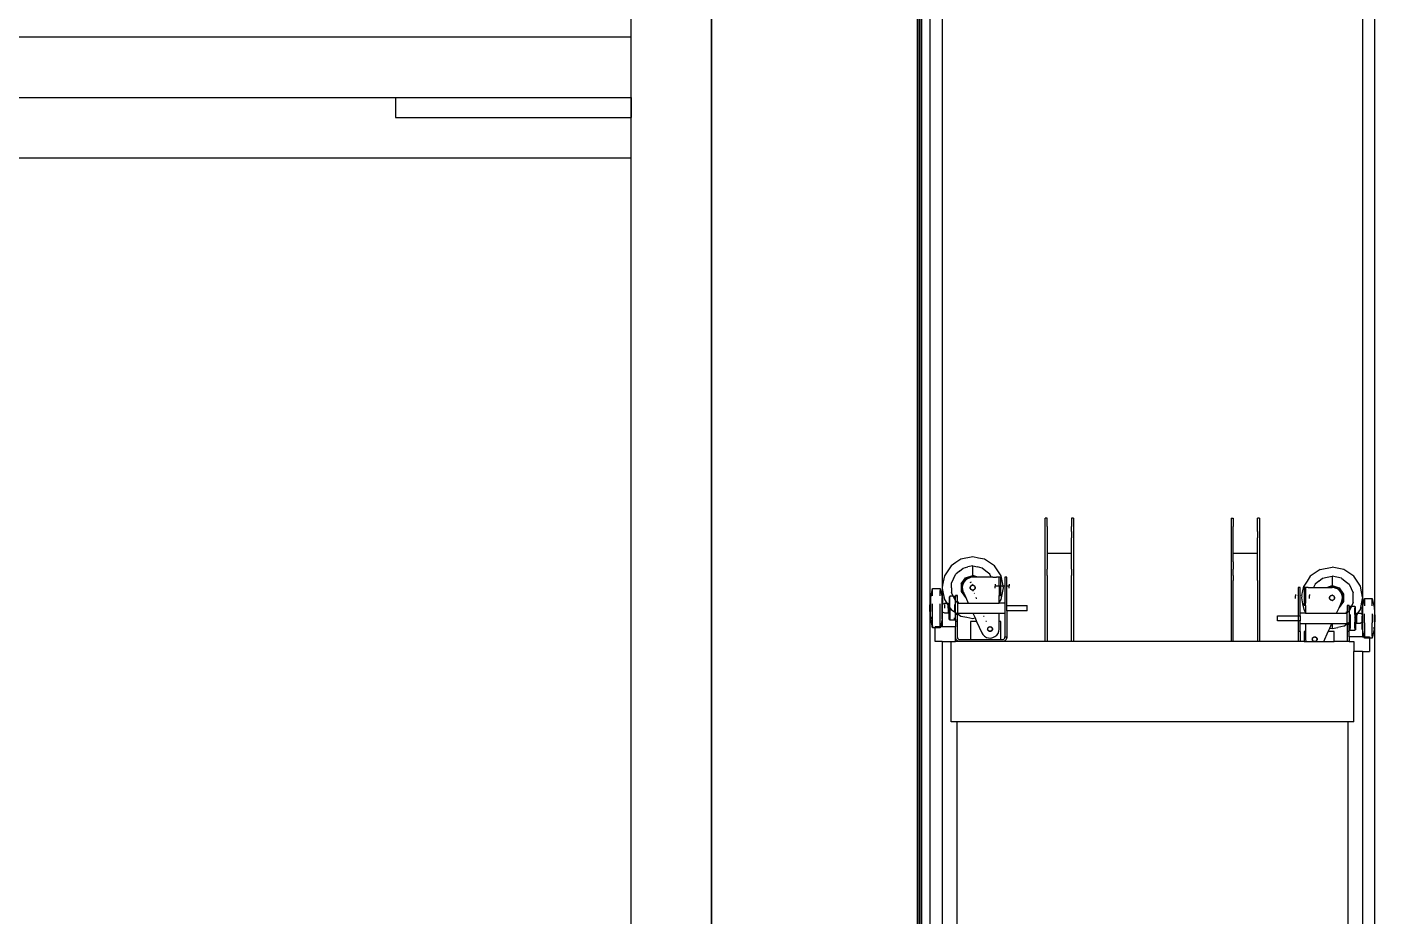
# Model space of a CAD drawing. Header units: millimetres. Extents: x 90964 to 877642, y 656808 to 1438307.
# Drawn here: x 830127 to 833475, y 1181845 to 1184052 of the extents above; entities that cross this region are included whole.
import ezdxf

# ---------------------------------------------------------------- set-up
doc = ezdxf.new("R2010")
doc.units = ezdxf.units.MM
doc.header["$LTSCALE"] = 300
doc.layers.add('ProfileEdges', color=7, linetype='Continuous')
doc.layers.add('SectionCutEdges', color=7, linetype='Continuous')

msp = doc.modelspace()

# ---------------------------------------------------------------- linework, layer by layer
at = {"color": 251}
for p, q in [((831827.1, 1179938.3), (831827.1, 1259469)), ((832399.6, 1258453.2), (832399.6, 1182661.5)), ((833443.6, 1258453.2), (833443.6, 1182636.3)), ((832369.6, 1182617.6), (832369.6, 1258374.2)), ((833473.6, 1182592.4), (833473.6, 1258374.2)), ((832338, 1181026.5), (832338, 1258215.2)), ((832342.3, 1181026.5), (832342.3, 1258215.2)), ((832345, 1181026.5), (832345, 1258215.2)), ((832349.3, 1181026.5), (832349.3, 1258215.2)), ((831042.2, 1183876.5), (831042.2, 1183826.5)), ((831042.2, 1183826.5), (831627.1, 1183826.5)), ((832655.6, 1182526.5), (832655.6, 1182832.1)), ((832660.6, 1182832.1), (832655.6, 1182832.1)), ((832660.6, 1182811.7), (832660.6, 1182832.1)), ((832725.6, 1182832.1), (832720.6, 1182832.1)), ((832720.6, 1182832.1), (832720.6, 1182811.7)), ((832725.6, 1182832.1), (832725.6, 1182526.5)), ((833117.6, 1182832.1), (833117.6, 1182526.5)), ((833117.6, 1182832.1), (833122.6, 1182832.1)), ((833122.6, 1182832.1), (833122.6, 1182811.7)), ((833187.6, 1182832.1), (833182.6, 1182832.1)), ((833182.6, 1182811.7), (833182.6, 1182832.1)), ((833187.6, 1182832.1), (833187.6, 1182526.5)), ((832660.6, 1182811.7), (832660.6, 1182799.4)), ((832660.6, 1182799.4), (832660.6, 1182783.3)), ((832720.6, 1182799.4), (832720.6, 1182811.7)), ((832720.6, 1182799.4), (832720.6, 1182783.3)), ((833122.6, 1182799.4), (833122.6, 1182811.7)), ((833122.6, 1182783.3), (833122.6, 1182799.4)), ((833182.6, 1182799.4), (833182.6, 1182811.7)), ((833182.6, 1182799.4), (833182.6, 1182783.3)), ((832660.6, 1182783.3), (832660.6, 1182764.6)), ((832660.6, 1182764.6), (832660.6, 1182744.5)), ((832720.6, 1182764.6), (832720.6, 1182783.3)), ((832720.6, 1182744.5), (832720.6, 1182764.6)), ((833122.6, 1182764.6), (833122.6, 1182783.3)), ((833122.6, 1182744.5), (833122.6, 1182764.6)), ((833182.6, 1182764.6), (833182.6, 1182783.3)), ((833182.6, 1182744.5), (833182.6, 1182764.6)), ((832446.3, 1182730.3), (832434, 1182722)), ((832475.5, 1182736.1), (832446.3, 1182730.3)), ((832490.1, 1182733.2), (832475.5, 1182736.1)), ((832504.7, 1182730.3), (832490.1, 1182733.2)), ((832517, 1182722), (832504.7, 1182730.3)), ((832720.6, 1182744.5), (832660.6, 1182744.5)), ((832660.6, 1182744.5), (832660.6, 1182724.4)), ((832720.6, 1182724.4), (832720.6, 1182744.5)), ((833122.6, 1182724.4), (833122.6, 1182744.5)), ((833182.6, 1182744.5), (833122.6, 1182744.5)), ((833182.6, 1182724.4), (833182.6, 1182744.5)), ((832413.4, 1182701.4), (832405.1, 1182689)), ((832421.6, 1182713.7), (832413.4, 1182701.4)), ((832434, 1182722), (832421.6, 1182713.7)), ((832442.7, 1182701), (832433.3, 1182693.5)), ((832442.7, 1182701), (832452.1, 1182708.5)), ((832452.1, 1182708.5), (832463.8, 1182711.2)), ((832475.5, 1182713.8), (832463.8, 1182711.2)), ((832475.5, 1182713.8), (832487.2, 1182711.2)), ((832475.5, 1182690), (832475.5, 1182713.8)), ((832498.9, 1182708.5), (832487.2, 1182711.2)), ((832508.3, 1182701), (832498.9, 1182708.5)), ((832517.7, 1182693.5), (832508.3, 1182701)), ((832529.4, 1182713.7), (832517, 1182722)), ((832537.7, 1182701.4), (832529.4, 1182713.7)), ((832545.9, 1182689), (832537.7, 1182701.4)), ((832660.6, 1182724.4), (832660.6, 1182705.7)), ((832660.6, 1182689.7), (832660.6, 1182705.7)), ((832720.6, 1182705.7), (832720.6, 1182724.4)), ((832720.6, 1182705.7), (832720.6, 1182689.7)), ((833122.6, 1182724.4), (833122.6, 1182705.7)), ((833122.6, 1182689.7), (833122.6, 1182705.7)), ((833182.6, 1182705.7), (833182.6, 1182724.4)), ((833182.6, 1182689.7), (833182.6, 1182705.7)), ((833326.2, 1182696.8), (833313.8, 1182688.6)), ((833338.6, 1182705.1), (833326.2, 1182696.8)), ((833338.6, 1182705.1), (833367.7, 1182710.9)), ((833396.9, 1182705.1), (833367.7, 1182710.9)), ((833409.3, 1182696.8), (833396.9, 1182705.1)), ((833421.6, 1182688.6), (833409.3, 1182696.8)), ((832399.6, 1182661.5), (832399.3, 1182659.9)), ((832402.2, 1182674.4), (832399.6, 1182661.5)), ((832405.1, 1182689), (832402.2, 1182674.4)), ((832428.1, 1182682.7), (832422.9, 1182671.9)), ((832422.9, 1182659.9), (832422.9, 1182671.9)), ((832428.1, 1182682.7), (832433.3, 1182693.5)), ((832446.8, 1182669.2), (832457.8, 1182684.2)), ((832446.8, 1182669.2), (832446.8, 1182650.5)), ((832458.7, 1182683), (832448.3, 1182668.7)), ((832448.3, 1182651), (832448.3, 1182668.7)), ((832449.3, 1182668.4), (832459.3, 1182682.1)), ((832449.3, 1182668.4), (832449.3, 1182651.4)), ((832450.8, 1182668.1), (832449.6, 1182661.7)), ((832449.6, 1182661.7), (832449.9, 1182655.2)), ((832453.6, 1182673.9), (832450.8, 1182668.1)), ((832457.8, 1182678.9), (832453.6, 1182673.9)), ((832457.8, 1182684.2), (832475.5, 1182690)), ((832463.1, 1182682.7), (832457.8, 1182678.9)), ((832458.7, 1182683), (832475.5, 1182688.5)), ((832459.3, 1182682.1), (832475.5, 1182687.4)), ((832463.1, 1182682.7), (832469.1, 1182685)), ((832475.5, 1182685.9), (832469.1, 1182685)), ((832469.2, 1182659.9), (832469.4, 1182661.5)), ((832469.3, 1182673), (832472.7, 1182674.4)), ((832469.4, 1182661.5), (832470, 1182663)), ((832475.5, 1182666.2), (832470, 1182663)), ((832470, 1182663), (832471, 1182664.3)), ((832470, 1182656.7), (832470, 1182663)), ((832471, 1182664.3), (832472.3, 1182665.4)), ((832472.3, 1182665.4), (832473.9, 1182666)), ((832474.9, 1182668), (832473.2, 1182667)), ((832475.5, 1182666.2), (832473.9, 1182666)), ((832475.5, 1182688.5), (832475.5, 1182690)), ((832485.4, 1182686.8), (832475.5, 1182690)), ((832475.5, 1182687.4), (832475.5, 1182688.5)), ((832483.7, 1182685.9), (832475.5, 1182688.5)), ((832480.2, 1182685.9), (832475.5, 1182687.4)), ((832475.5, 1182685.9), (832475.5, 1182687.4)), ((832480.2, 1182685.9), (832475.5, 1182685.9)), ((832475.5, 1182666.2), (832477.2, 1182666)), ((832481, 1182663), (832475.5, 1182666.2)), ((832477.2, 1182666), (832478.7, 1182665.4)), ((832478.7, 1182665.4), (832480, 1182664.3)), ((832480, 1182664.3), (832481, 1182663)), ((832483.7, 1182685.9), (832480.2, 1182685.9)), ((832481, 1182663), (832481.6, 1182661.5)), ((832481, 1182663), (832481, 1182656.7)), ((832481.6, 1182661.5), (832481.9, 1182659.9)), ((832488.3, 1182685.9), (832483.7, 1182685.9)), ((832488.3, 1182685.9), (832485.4, 1182686.8)), ((832521.4, 1182685.9), (832488.3, 1182685.9)), ((832521.4, 1182685.9), (832517.7, 1182693.5)), ((832525.4, 1182685.9), (832521.4, 1182685.9)), ((832525.4, 1182685.9), (832534.4, 1182685.9)), ((832531.6, 1182668.3), (832531.6, 1182664.6)), ((832531.6, 1182664.6), (832531.6, 1182663.3)), ((832541, 1182663.3), (832531.6, 1182663.3)), ((832531.6, 1182658.3), (832531.6, 1182663.3)), ((832541, 1182685.9), (832534.4, 1182685.9)), ((832545, 1182685.9), (832541, 1182685.9)), ((832541, 1182664.6), (832541, 1182685.9)), ((832541, 1182663.3), (832541, 1182664.6)), ((832541, 1182663.3), (832541, 1182640.8)), ((832545, 1182663.3), (832541, 1182663.3)), ((832545, 1182664.6), (832545, 1182685.9)), ((832545, 1182663.3), (832545, 1182664.6)), ((832545, 1182640.8), (832545, 1182663.3)), ((832551, 1182663.3), (832545, 1182663.3)), ((832550.8, 1182664.6), (832545.9, 1182689)), ((832551.7, 1182659.9), (832551, 1182663.3)), ((832555.1, 1182663.3), (832551, 1182663.3)), ((832555.1, 1182685.9), (832555.1, 1182664.6)), ((832559.9, 1182685.9), (832555.1, 1182685.9)), ((832555.1, 1182663.3), (832555.1, 1182664.6)), ((832555.1, 1182663.3), (832555.1, 1182621.8)), ((832559.9, 1182664.6), (832559.9, 1182685.9)), ((832559.9, 1182664.6), (832559.9, 1182663.3)), ((832565.9, 1182663.3), (832559.9, 1182663.3)), ((832559.9, 1182615.4), (832559.9, 1182663.3)), ((832565.9, 1182668.3), (832565.9, 1182664.6)), ((832565.9, 1182663.3), (832565.9, 1182664.6)), ((832565.9, 1182658.3), (832565.9, 1182663.3)), ((832660.6, 1182689.7), (832660.6, 1182677.3)), ((832660.6, 1182677.3), (832660.6, 1182526.5)), ((832720.6, 1182677.3), (832720.6, 1182689.7)), ((832720.6, 1182526.5), (832720.6, 1182677.3)), ((833122.6, 1182689.7), (833122.6, 1182677.3)), ((833122.6, 1182526.5), (833122.6, 1182677.3)), ((833182.6, 1182677.3), (833182.6, 1182689.7)), ((833182.6, 1182677.3), (833182.6, 1182526.5)), ((833292.7, 1182640.7), (833297.3, 1182663.9)), ((833305.6, 1182676.2), (833297.3, 1182663.9)), ((833313.8, 1182688.6), (833305.6, 1182676.2)), ((833325.5, 1182668.4), (833321.8, 1182660.7)), ((833334.9, 1182675.8), (833325.5, 1182668.4)), ((833334.9, 1182675.8), (833344.3, 1182683.3)), ((833344.3, 1182683.3), (833356, 1182686)), ((833354.9, 1182660.7), (833367.7, 1182664.9)), ((833356, 1182686), (833367.7, 1182688.7)), ((833367.7, 1182663.4), (833359.5, 1182660.7)), ((833367.7, 1182662.2), (833363.1, 1182660.7)), ((833367.7, 1182688.7), (833367.7, 1182664.9)), ((833391.2, 1182683.3), (833367.7, 1182688.7)), ((833367.7, 1182664.9), (833367.7, 1182663.4)), ((833367.7, 1182664.9), (833385.5, 1182659.1)), ((833367.7, 1182663.4), (833367.7, 1182662.2)), ((833384.6, 1182657.9), (833367.7, 1182663.4)), ((833367.7, 1182662.2), (833367.7, 1182660.7)), ((833391.2, 1182683.3), (833400.5, 1182675.8)), ((833400.5, 1182675.8), (833409.9, 1182668.4)), ((833409.9, 1182668.4), (833415.1, 1182657.5)), ((833429.9, 1182676.2), (833421.6, 1182688.6)), ((833438.1, 1182663.9), (833429.9, 1182676.2)), ((833441, 1182649.3), (833438.1, 1182663.9)), ((832370.3, 1182635.9), (832371.2, 1182635.9)), ((832370.3, 1182635.9), (832370.3, 1182617.6)), ((832371.2, 1182635.9), (832375.9, 1182658.1)), ((832371.2, 1182630.8), (832371.2, 1182635.9)), ((832375.9, 1182658.1), (832394.9, 1182658.1)), ((832375.9, 1182653.2), (832375.9, 1182658.1)), ((832375.9, 1182639.6), (832375.9, 1182653.2)), ((832394.9, 1182658.1), (832399.6, 1182635.9)), ((832394.9, 1182658.1), (832394.9, 1182653.2)), ((832394.9, 1182639.6), (832394.9, 1182653.2)), ((832399.3, 1182659.9), (832399.6, 1182658.2)), ((832399.6, 1182659.9), (832399.6, 1182658.2)), ((832399.6, 1182658.2), (832402.2, 1182645.3)), ((832399.6, 1182658.2), (832399.6, 1182635.9)), ((832399.6, 1182635.9), (832400.5, 1182635.9)), ((832399.6, 1182582.2), (832399.6, 1182635.9)), ((832400.5, 1182635.9), (832400.5, 1182619)), ((832402.2, 1182645.3), (832405.1, 1182630.7)), ((832405.1, 1182630.7), (832411.1, 1182621.8)), ((832417.3, 1182637.5), (832418.9, 1182637.5)), ((832417.3, 1182637.5), (832417.3, 1182619.7)), ((832427, 1182639.2), (832418.9, 1182639.2)), ((832418.9, 1182639.2), (832418.9, 1182637.5)), ((832418.9, 1182610), (832418.9, 1182637.5)), ((832422.9, 1182659.9), (832422.9, 1182647.8)), ((832427, 1182639.2), (832422.9, 1182647.8)), ((832427, 1182639.2), (832430.3, 1182639.2)), ((832427, 1182639.2), (832433.1, 1182626.5)), ((832430.3, 1182639.2), (832432.3, 1182638.4)), ((832430.3, 1182639.2), (832430.3, 1182633.5)), ((832432.3, 1182638.4), (832433.1, 1182636.4)), ((832437.9, 1182640.8), (832433.1, 1182640.8)), ((832433.1, 1182640.8), (832433.1, 1182636.4)), ((832433.1, 1182626.5), (832433.1, 1182636.4)), ((832437.9, 1182624.8), (832437.9, 1182640.8)), ((832446.8, 1182650.5), (832457.8, 1182635.5)), ((832448.3, 1182651), (832455.6, 1182640.9)), ((832449.3, 1182651.4), (832453.3, 1182645.9)), ((832449.9, 1182655.2), (832451.9, 1182649.1)), ((832451.9, 1182649.1), (832453.3, 1182645.9)), ((832453.3, 1182645.9), (832455.6, 1182640.9)), ((832455.6, 1182640.9), (832458.1, 1182635.4)), ((832457.8, 1182635.5), (832458.1, 1182635.4)), ((832458.1, 1182635.4), (832464.3, 1182621.8)), ((832469.4, 1182658.2), (832469.2, 1182659.9)), ((832470, 1182656.7), (832469.4, 1182658.2)), ((832471, 1182655.4), (832470, 1182656.7)), ((832470, 1182656.7), (832475.5, 1182653.5)), ((832472.3, 1182654.4), (832471, 1182655.4)), ((832473.9, 1182653.7), (832472.3, 1182654.4)), ((832475.5, 1182653.5), (832473.9, 1182653.7)), ((832475.5, 1182653.5), (832481, 1182656.7)), ((832475.5, 1182653.5), (832477.2, 1182653.7)), ((832476.2, 1182651.8), (832477.6, 1182652.6)), ((832478.7, 1182654.4), (832477.2, 1182653.7)), ((832480, 1182655.4), (832478.7, 1182654.4)), ((832478.9, 1182645.5), (832480.3, 1182646.1)), ((832481, 1182656.7), (832480, 1182655.4)), ((832481.6, 1182658.2), (832481, 1182656.7)), ((832481.9, 1182659.9), (832481.6, 1182658.2)), ((832483.3, 1182634.9), (832484.9, 1182635.4)), ((832483.8, 1182633.9), (832485.3, 1182634.4)), ((832484.3, 1182632.6), (832484.4, 1182632.6)), ((832485.8, 1182633), (832484.4, 1182632.6)), ((832541, 1182640.8), (832545, 1182640.8)), ((832541, 1182623.3), (832541, 1182640.8)), ((832541, 1182623.3), (832545.9, 1182630.7)), ((832545.9, 1182630.7), (832551.7, 1182659.9)), ((833277.3, 1182643.2), (833277.3, 1182640.7)), ((833277.3, 1182640.7), (833277.3, 1182639.5)), ((833277.3, 1182633.2), (833277.3, 1182639.5)), ((833283.4, 1182660.7), (833283.4, 1182640.7)), ((833288.2, 1182660.7), (833283.4, 1182660.7)), ((833283.4, 1182639.5), (833283.4, 1182640.7)), ((833283.4, 1182639.5), (833283.4, 1182590.3)), ((833288.2, 1182640.7), (833288.2, 1182660.7)), ((833288.2, 1182640.7), (833288.2, 1182639.5)), ((833288.2, 1182596.6), (833288.2, 1182639.5)), ((833292.5, 1182639.5), (833291.5, 1182634.7)), ((833291.5, 1182634.7), (833294.4, 1182620.1)), ((833302.2, 1182660.7), (833298.3, 1182660.7)), ((833298.3, 1182660.7), (833298.3, 1182640.7)), ((833298.3, 1182640.7), (833298.3, 1182639.5)), ((833298.3, 1182639.5), (833298.3, 1182620.6)), ((833308.8, 1182660.7), (833302.2, 1182660.7)), ((833302.2, 1182660.7), (833302.2, 1182640.7)), ((833302.2, 1182640.7), (833302.2, 1182639.5)), ((833302.2, 1182639.5), (833302.2, 1182621.1)), ((833308.8, 1182660.7), (833317.8, 1182660.7)), ((833311.6, 1182643.2), (833311.6, 1182640.7)), ((833311.6, 1182639.5), (833311.6, 1182640.7)), ((833311.6, 1182633.2), (833311.6, 1182639.5)), ((833317.8, 1182660.7), (833321.8, 1182660.7)), ((833321.8, 1182660.7), (833354.9, 1182660.7)), ((833354.9, 1182660.7), (833359.5, 1182660.7)), ((833359.5, 1182660.7), (833363.1, 1182660.7)), ((833361.4, 1182634.7), (833361.6, 1182636.3)), ((833361.6, 1182633.1), (833361.4, 1182634.7)), ((833361.6, 1182636.3), (833362.2, 1182637.9)), ((833362.2, 1182631.5), (833361.6, 1182633.1)), ((833367.7, 1182641.1), (833362.2, 1182637.9)), ((833362.2, 1182637.9), (833363.2, 1182639.2)), ((833362.2, 1182631.5), (833362.2, 1182637.9)), ((833363.2, 1182630.2), (833362.2, 1182631.5)), ((833362.2, 1182631.5), (833367.7, 1182628.4)), ((833363.1, 1182660.7), (833367.7, 1182660.7)), ((833363.2, 1182639.2), (833364.6, 1182640.2)), ((833364.6, 1182629.2), (833363.2, 1182630.2)), ((833364.6, 1182640.2), (833366.1, 1182640.8)), ((833366.1, 1182628.6), (833364.6, 1182629.2)), ((833366.1, 1182640.8), (833367.7, 1182641.1)), ((833367.7, 1182628.4), (833366.1, 1182628.6)), ((833374.2, 1182659.9), (833367.7, 1182660.7)), ((833369.4, 1182640.8), (833367.7, 1182641.1)), ((833373.2, 1182637.9), (833367.7, 1182641.1)), ((833367.7, 1182628.4), (833373.2, 1182631.5)), ((833369.4, 1182628.6), (833367.7, 1182628.4)), ((833369.4, 1182640.8), (833370.9, 1182640.2)), ((833370.9, 1182629.2), (833369.4, 1182628.6)), ((833370.9, 1182640.2), (833372.2, 1182639.2)), ((833372.2, 1182630.2), (833370.9, 1182629.2)), ((833372.2, 1182639.2), (833373.2, 1182637.9)), ((833373.2, 1182631.5), (833372.2, 1182630.2)), ((833373.2, 1182637.9), (833373.9, 1182636.3)), ((833373.2, 1182637.9), (833373.2, 1182631.5)), ((833373.9, 1182633.1), (833373.2, 1182631.5)), ((833373.9, 1182636.3), (833374.1, 1182634.7)), ((833374.1, 1182634.7), (833373.9, 1182633.1)), ((833374.2, 1182659.9), (833380.2, 1182657.5)), ((833385.4, 1182653.7), (833380.2, 1182657.5)), ((833384.6, 1182657.9), (833395, 1182643.6)), ((833389.6, 1182648.8), (833385.4, 1182653.7)), ((833385.5, 1182659.1), (833396.4, 1182644)), ((833392.4, 1182642.9), (833389.6, 1182648.8)), ((833391.4, 1182623.9), (833393.3, 1182630.1)), ((833393.7, 1182636.6), (833392.4, 1182642.9)), ((833393.3, 1182630.1), (833393.7, 1182636.6)), ((833395, 1182625.8), (833395, 1182643.6)), ((833396.4, 1182644), (833396.4, 1182625.4)), ((833415.1, 1182657.5), (833420.4, 1182646.7)), ((833420.4, 1182634.7), (833420.4, 1182646.7)), ((833420.4, 1182622.7), (833420.4, 1182634.7)), ((833438.1, 1182605.5), (833443.6, 1182633.1)), ((833443.6, 1182636.3), (833441, 1182649.3)), ((833443.9, 1182634.7), (833443.6, 1182636.3)), ((833443.6, 1182633.1), (833443.9, 1182634.7)), ((833443.6, 1182634.7), (833443.6, 1182633.1)), ((833443.6, 1182633.1), (833443.6, 1182610.8)), ((833443.6, 1182610.8), (833448.3, 1182632.9)), ((833448.3, 1182632.9), (833467.4, 1182632.9)), ((833448.3, 1182632.9), (833448.3, 1182628.1)), ((833448.3, 1182628.1), (833448.3, 1182614.5)), ((833467.4, 1182632.9), (833472.1, 1182610.8)), ((833467.4, 1182628.1), (833467.4, 1182632.9)), ((833467.4, 1182614.5), (833467.4, 1182628.1)), ((832368.7, 1182617.6), (832369.6, 1182617.6)), ((832368.7, 1182600.6), (832368.7, 1182617.6)), ((832369.6, 1182600.6), (832368.7, 1182600.6)), ((832369.6, 1182617.6), (832370.3, 1182617.6)), ((832369.6, 1182600.6), (832369.6, 1182617.6)), ((832370.3, 1182600.6), (832369.6, 1182600.6)), ((832369.6, 1180019.9), (832369.6, 1182600.6)), ((832370.3, 1182617.6), (832370.3, 1182600.6)), ((832370.3, 1182582.2), (832370.3, 1182600.6)), ((832375.9, 1182598.2), (832375.9, 1182620)), ((832375.9, 1182578.5), (832375.9, 1182598.2)), ((832394.9, 1182598.2), (832394.9, 1182620)), ((832394.9, 1182578.5), (832394.9, 1182598.2)), ((832400.5, 1182619), (832406, 1182621.8)), ((832400.5, 1182599.2), (832400.5, 1182619)), ((832406, 1182596.4), (832400.5, 1182599.2)), ((832400.5, 1182582.2), (832400.5, 1182599.2)), ((832406, 1182621.8), (832411.1, 1182621.8)), ((832406, 1182609.1), (832406, 1182618)), ((832414.8, 1182596.4), (832406, 1182596.4)), ((832411.1, 1182621.8), (832414.8, 1182621.8)), ((832413.6, 1182618), (832411.1, 1182621.8)), ((832414.8, 1182621.8), (832414.8, 1182619.7)), ((832414.8, 1182619.7), (832414.8, 1182618)), ((832414.8, 1182619.7), (832417.3, 1182619.7)), ((832414.8, 1182616.2), (832414.8, 1182618)), ((832414.8, 1182616.2), (832417.3, 1182612.5)), ((832414.8, 1182609.1), (832414.8, 1182616.2)), ((832414.8, 1182609.1), (832414.8, 1182598.4)), ((832417.3, 1182598.4), (832414.8, 1182598.4)), ((832414.8, 1182598.4), (832414.8, 1182596.4)), ((832417.3, 1182619.7), (832417.3, 1182612.5)), ((832417.3, 1182612.5), (832418.9, 1182610)), ((832417.3, 1182612.5), (832417.3, 1182598.4)), ((832417.3, 1182580.6), (832417.3, 1182598.4)), ((832418.9, 1182610), (832421.6, 1182606)), ((832418.9, 1182610), (832418.9, 1182580.6)), ((832421.6, 1182606), (832430.3, 1182600.2)), ((832430.3, 1182618.4), (832430.3, 1182600.2)), ((832430.3, 1182600.2), (832433.1, 1182598.3)), ((832430.3, 1182600.2), (832430.3, 1182599.7)), ((832433.1, 1182624.8), (832433.1, 1182626.5)), ((832433.1, 1182626.5), (832433.3, 1182626.2)), ((832435.1, 1182624.8), (832433.1, 1182624.8)), ((832433.1, 1182598.3), (832433.1, 1182624.8)), ((832433.1, 1182593.4), (832433.1, 1182598.3)), ((832433.1, 1182598.3), (832437.9, 1182595.1)), ((832433.3, 1182626.2), (832435.1, 1182624.8)), ((832435.1, 1182624.8), (832437.9, 1182624.8)), ((832435.1, 1182624.8), (832437.9, 1182622.5)), ((832437.7, 1182621.8), (832437.7, 1182596.4)), ((832437.7, 1182621.8), (832437.9, 1182621.8)), ((832437.7, 1182596.4), (832437.9, 1182596.4)), ((832437.9, 1182622.5), (832437.9, 1182624.8)), ((832437.9, 1182624.8), (832439.5, 1182624.8)), ((832437.9, 1182621.8), (832437.9, 1182622.5)), ((832437.9, 1182622.5), (832438.9, 1182621.8)), ((832438.9, 1182621.8), (832437.9, 1182621.8)), ((832437.9, 1182621.8), (832437.9, 1182596.4)), ((832437.9, 1182595.1), (832437.9, 1182596.4)), ((832437.9, 1182596.4), (832439.5, 1182596.4)), ((832437.9, 1182593.4), (832437.9, 1182595.1)), ((832437.9, 1182595.1), (832439.5, 1182594)), ((832438.9, 1182621.8), (832439.5, 1182621.8)), ((832439.5, 1182624.8), (832439.5, 1182621.8)), ((832439.5, 1182621.8), (832464.3, 1182621.8)), ((832439.5, 1182596.4), (832462.2, 1182596.4)), ((832439.5, 1182594), (832439.5, 1182596.4)), ((832462.2, 1182596.4), (832468.3, 1182596.4)), ((832464.3, 1182621.8), (832488.9, 1182621.8)), ((832468.3, 1182596.4), (832475.9, 1182596.4)), ((832475.9, 1182596.4), (832481.2, 1182584.8)), ((832475.9, 1182596.4), (832499.6, 1182596.4)), ((832488.9, 1182621.8), (832490.6, 1182621.8)), ((832490.6, 1182621.8), (832541, 1182621.8)), ((832499.6, 1182596.4), (832501.2, 1182596.4)), ((832501.2, 1182596.4), (832541, 1182596.4)), ((832541, 1182621.8), (832541, 1182623.3)), ((832555.1, 1182621.8), (832541, 1182621.8)), ((832541, 1182576.3), (832541, 1182596.4)), ((832541, 1182596.4), (832555.1, 1182596.4)), ((832555.1, 1182621.8), (832555.1, 1182596.4)), ((832555.1, 1182596.4), (832555.1, 1182537.6)), ((832559.9, 1182615.4), (832610.5, 1182615.4)), ((832559.9, 1182602.7), (832559.9, 1182615.4)), ((832610.5, 1182602.7), (832559.9, 1182602.7)), ((832559.9, 1182602.7), (832559.9, 1182537.6)), ((832610.5, 1182602.7), (832610.5, 1182615.4)), ((833302.2, 1182596.6), (833288.2, 1182596.6)), ((833288.2, 1182590.3), (833288.2, 1182596.6)), ((833294.4, 1182620.1), (833297.3, 1182605.5)), ((833297.3, 1182605.5), (833302.2, 1182598.2)), ((833298.3, 1182615.7), (833298.3, 1182620.6)), ((833302.2, 1182615.7), (833298.3, 1182615.7)), ((833302.2, 1182615.7), (833302.2, 1182621.1)), ((833302.2, 1182615.7), (833302.2, 1182610.3)), ((833302.2, 1182610.3), (833302.2, 1182598.2)), ((833302.2, 1182598.2), (833302.2, 1182596.6)), ((833302.2, 1182596.6), (833372, 1182596.6)), ((833372, 1182596.6), (833378.9, 1182596.6)), ((833378.9, 1182596.6), (833385.1, 1182610.2)), ((833378.9, 1182596.6), (833403.7, 1182596.6)), ((833385.1, 1182610.2), (833387.7, 1182615.8)), ((833385.1, 1182610.2), (833385.5, 1182610.3)), ((833396.4, 1182625.4), (833385.5, 1182610.3)), ((833395, 1182625.8), (833387.7, 1182615.8)), ((833387.7, 1182615.8), (833391.4, 1182623.9)), ((833403.7, 1182599.6), (833405.3, 1182599.6)), ((833403.7, 1182596.6), (833403.7, 1182599.6)), ((833403.7, 1182596.6), (833404.4, 1182596.6)), ((833404.4, 1182596.6), (833405.3, 1182597.4)), ((833405.3, 1182596.6), (833404.4, 1182596.6)), ((833410.1, 1182615.7), (833405.3, 1182615.7)), ((833405.3, 1182615.7), (833405.3, 1182599.6)), ((833405.3, 1182599.6), (833405.3, 1182597.4)), ((833405.3, 1182599.6), (833408.1, 1182599.6)), ((833405.3, 1182597.4), (833408.1, 1182599.6)), ((833405.3, 1182596.6), (833405.3, 1182597.4)), ((833405.5, 1182596.6), (833405.3, 1182596.6)), ((833405.3, 1182571.2), (833405.3, 1182596.6)), ((833405.5, 1182571.2), (833405.5, 1182596.6)), ((833408.1, 1182599.6), (833409.9, 1182601)), ((833410.1, 1182599.6), (833408.1, 1182599.6)), ((833409.9, 1182601), (833410.1, 1182601.4)), ((833410.1, 1182611.2), (833410.1, 1182615.7)), ((833410.1, 1182611.2), (833410.9, 1182613.2)), ((833415.1, 1182611.9), (833410.1, 1182601.4)), ((833410.1, 1182601.4), (833410.1, 1182611.2)), ((833410.1, 1182601.4), (833410.1, 1182599.6)), ((833410.1, 1182599.6), (833410.1, 1182573.1)), ((833410.9, 1182613.2), (833412.9, 1182614.1)), ((833412.9, 1182614.1), (833416.2, 1182614.1)), ((833412.9, 1182614.1), (833412.9, 1182608.3)), ((833416.2, 1182614.1), (833415.1, 1182611.9)), ((833420.4, 1182622.7), (833416.2, 1182614.1)), ((833416.2, 1182614.1), (833424.3, 1182614.1)), ((833424.3, 1182614.1), (833424.3, 1182612.4)), ((833424.3, 1182612.4), (833426, 1182612.4)), ((833424.3, 1182612.4), (833424.3, 1182609.3)), ((833424.3, 1182593.2), (833424.3, 1182609.3)), ((833426, 1182608.9), (833426, 1182612.4)), ((833426, 1182594.5), (833426, 1182608.9)), ((833426, 1182594.5), (833428.5, 1182594.5)), ((833426, 1182594.5), (833426, 1182587.3)), ((833428.5, 1182594.5), (833428.5, 1182596.6)), ((833428.5, 1182596.6), (833432.2, 1182596.6)), ((833432.2, 1182596.6), (833428.5, 1182591.1)), ((833428.5, 1182594.5), (833428.5, 1182591.1)), ((833432.2, 1182596.6), (833438.1, 1182605.5)), ((833432.2, 1182596.6), (833437.2, 1182596.6)), ((833437.2, 1182596.6), (833442.8, 1182593.8)), ((833442.8, 1182610.8), (833443.6, 1182610.8)), ((833442.8, 1182593.8), (833442.8, 1182610.8)), ((833443.6, 1182610.8), (833443.6, 1182610.8)), ((833443.6, 1182610.8), (833443.6, 1182557.1)), ((833448.3, 1182573), (833448.3, 1182594.8)), ((833467.4, 1182594.8), (833467.4, 1182573)), ((833472.1, 1182610.8), (833472.9, 1182610.8)), ((833472.1, 1182610.8), (833472.1, 1182605.6)), ((833472.9, 1182610.8), (833472.9, 1182592.4)), ((832371.2, 1182582.2), (832370.3, 1182582.2)), ((832371.2, 1182587.3), (832371.2, 1182582.2)), ((832375.9, 1182560.1), (832371.2, 1182582.2)), ((832375.9, 1182564.9), (832375.9, 1182578.5)), ((832375.9, 1182564.9), (832375.9, 1182560.1)), ((832382.2, 1182560.1), (832382.2, 1182563)), ((832394.9, 1182563), (832382.2, 1182563)), ((832394.9, 1182564.9), (832394.9, 1182578.5)), ((832394.9, 1182564.9), (832394.9, 1182563)), ((832395.5, 1182563), (832394.9, 1182560.1)), ((832395.5, 1182563), (832394.9, 1182563)), ((832394.9, 1182560.1), (832394.9, 1182563)), ((832399.6, 1182582.2), (832395.5, 1182563)), ((832399.6, 1182563), (832395.5, 1182563)), ((832400.5, 1182582.2), (832399.6, 1182582.2)), ((832399.6, 1182582.2), (832399.6, 1182563)), ((832433.1, 1182563), (832399.6, 1182563)), ((832418.9, 1182580.6), (832417.3, 1182580.6)), ((832418.9, 1182578.9), (832418.9, 1182580.6)), ((832430.3, 1182578.9), (832418.9, 1182578.9)), ((832430.3, 1182578.9), (832430.3, 1182584.7)), ((832432.3, 1182579.7), (832430.3, 1182578.9)), ((832433.1, 1182581.8), (832432.3, 1182579.7)), ((832437.9, 1182593.4), (832433.1, 1182593.4)), ((832433.1, 1182581.8), (832433.1, 1182593.4)), ((832433.1, 1182581.8), (832433.1, 1182576.3)), ((832437.9, 1182576.3), (832433.1, 1182576.3)), ((832433.1, 1182576.3), (832433.1, 1182563)), ((832433.1, 1182536.1), (832433.1, 1182563)), ((832437.9, 1182576.3), (832437.9, 1182593.4)), ((832439.5, 1182593.4), (832437.9, 1182593.4)), ((832437.9, 1182536.1), (832437.9, 1182576.3)), ((832439.5, 1182593.4), (832439.5, 1182594)), ((832439.5, 1182594), (832446.3, 1182589.4)), ((832446.3, 1182589.4), (832460.9, 1182586.5)), ((832460.9, 1182586.5), (832475.5, 1182583.6)), ((832485, 1182576.3), (832470, 1182576.3)), ((832470, 1182576.3), (832470, 1182531.3)), ((832475.5, 1182583.6), (832481.2, 1182584.8)), ((832481.2, 1182584.8), (832485, 1182576.3)), ((832485, 1182576.3), (832497.9, 1182548.2)), ((832502.6, 1182589), (832504.2, 1182589.3)), ((832509.7, 1182576.3), (832508, 1182576.3)), ((832513.3, 1182560.2), (832514.3, 1182561.4)), ((832513.7, 1182559.9), (832514.6, 1182561)), ((832515.5, 1182562.3), (832514.3, 1182561.4)), ((832514.6, 1182561), (832515.7, 1182561.9)), ((832515.5, 1182562.3), (832517, 1182562.9)), ((832515.7, 1182561.9), (832517.1, 1182562.5)), ((832517, 1182562.9), (832518.5, 1182563.2)), ((832517.1, 1182562.5), (832518.5, 1182562.6)), ((832518.5, 1182563.2), (832520.1, 1182562.9)), ((832518.5, 1182562.6), (832519.9, 1182562.5)), ((832519.9, 1182562.5), (832521.2, 1182561.9)), ((832520.1, 1182562.9), (832521.5, 1182562.3)), ((832521.2, 1182561.9), (832522.4, 1182561)), ((832521.5, 1182562.3), (832522.8, 1182561.4)), ((832522.4, 1182561), (832523.2, 1182559.9)), ((832522.8, 1182561.4), (832523.7, 1182560.2)), ((832545, 1182576.3), (832541, 1182576.3)), ((832541, 1182557.2), (832541, 1182576.3)), ((832545, 1182531.3), (832545, 1182576.3)), ((833232.7, 1182590.3), (833283.4, 1182590.3)), ((833232.7, 1182577.6), (833232.7, 1182590.3)), ((833283.4, 1182577.6), (833232.7, 1182577.6)), ((833283.4, 1182590.3), (833288.2, 1182590.3)), ((833283.4, 1182590.3), (833283.4, 1182577.6)), ((833283.4, 1182577.6), (833283.4, 1182551.2)), ((833288.2, 1182577.6), (833283.4, 1182577.6)), ((833288.2, 1182590.3), (833288.2, 1182577.6)), ((833288.2, 1182571.2), (833288.2, 1182577.6)), ((833288.2, 1182551.2), (833288.2, 1182571.2)), ((833288.2, 1182571.2), (833302.2, 1182571.2)), ((833302.2, 1182571.2), (833302.2, 1182551.2)), ((833302.2, 1182571.2), (833353.9, 1182571.2)), ((833353.9, 1182571.2), (833367.3, 1182571.2)), ((833362.1, 1182559.6), (833367.3, 1182571.2)), ((833367.3, 1182571.2), (833367.7, 1182571.2)), ((833367.7, 1182571.2), (833367.7, 1182558.5)), ((833367.7, 1182571.2), (833374.9, 1182571.2)), ((833367.7, 1182558.5), (833382.3, 1182561.4)), ((833374.9, 1182571.2), (833390.6, 1182571.2)), ((833396.9, 1182564.3), (833382.3, 1182561.4)), ((833390.6, 1182571.2), (833395.1, 1182571.2)), ((833395.1, 1182571.2), (833403.7, 1182571.2)), ((833396.9, 1182564.3), (833403.7, 1182568.9)), ((833403.7, 1182571.2), (833405.3, 1182571.2)), ((833403.7, 1182568.9), (833403.7, 1182571.2)), ((833403.7, 1182568.9), (833405.3, 1182569.9)), ((833403.7, 1182568.9), (833403.7, 1182568.2)), ((833405.3, 1182568.2), (833403.7, 1182568.2)), ((833410.1, 1182573.1), (833405.3, 1182569.9)), ((833405.3, 1182571.2), (833405.3, 1182569.9)), ((833405.3, 1182571.2), (833405.5, 1182571.2)), ((833405.3, 1182569.9), (833405.3, 1182568.2)), ((833405.3, 1182568.2), (833405.3, 1182551.2)), ((833410.1, 1182568.2), (833405.3, 1182568.2)), ((833410.1, 1182573.1), (833412.9, 1182575)), ((833410.1, 1182573.1), (833410.1, 1182568.2)), ((833410.1, 1182556.6), (833410.1, 1182568.2)), ((833412.9, 1182593.2), (833412.9, 1182575)), ((833412.9, 1182575), (833412.9, 1182574.6)), ((833412.9, 1182574.6), (833412.9, 1182559.5)), ((833424.3, 1182593.2), (833424.3, 1182584.9)), ((833424.3, 1182584.9), (833426, 1182587.3)), ((833424.3, 1182584.9), (833424.3, 1182574.6)), ((833424.3, 1182559.5), (833424.3, 1182574.6)), ((833426, 1182587.3), (833428.5, 1182591.1)), ((833426, 1182587.3), (833426, 1182573.3)), ((833428.5, 1182573.3), (833426, 1182573.3)), ((833426, 1182573.3), (833426, 1182555.4)), ((833428.5, 1182591.1), (833428.5, 1182573.3)), ((833428.5, 1182571.2), (833428.5, 1182573.3)), ((833437.2, 1182571.2), (833428.5, 1182571.2)), ((833442.8, 1182574), (833437.2, 1182571.2)), ((833442.8, 1182593.8), (833442.8, 1182588.9)), ((833442.8, 1182574), (833442.8, 1182588.9)), ((833442.8, 1182557.1), (833442.8, 1182574)), ((833448.3, 1182573), (833448.3, 1182553.4)), ((833467.4, 1182553.4), (833467.4, 1182573)), ((833472.1, 1182557.1), (833472.1, 1182562.2)), ((833472.9, 1182592.4), (833473.6, 1182592.4)), ((833472.9, 1182575.4), (833472.9, 1182592.4)), ((833473.6, 1182575.4), (833472.9, 1182575.4)), ((833472.9, 1182575.4), (833472.9, 1182557.1)), ((833473.6, 1182592.4), (833474.5, 1182592.4)), ((833473.6, 1182575.4), (833473.6, 1182592.4)), ((833474.5, 1182575.4), (833473.6, 1182575.4)), ((833473.6, 1180019.9), (833473.6, 1182575.4)), ((833474.5, 1182575.4), (833474.5, 1182592.4)), ((832382.2, 1182560.1), (832375.9, 1182560.1)), ((832382.2, 1182526.5), (832382.2, 1182560.1)), ((832394.9, 1182560.1), (832382.2, 1182560.1)), ((832433.5, 1182533.6), (832433.1, 1182536.1)), ((832433.1, 1182526.5), (832433.1, 1182536.1)), ((832434.4, 1182531.3), (832433.5, 1182533.6)), ((832436, 1182529.3), (832434.4, 1182531.3)), ((832437.9, 1182527.8), (832436, 1182529.3)), ((832437.9, 1182536.1), (832438.1, 1182534.9)), ((832440.3, 1182526.9), (832437.9, 1182527.8)), ((832438.1, 1182534.9), (832438.6, 1182533.7)), ((832438.6, 1182533.7), (832439.3, 1182532.7)), ((832439.3, 1182532.7), (832440.3, 1182531.9)), ((832440.3, 1182531.9), (832441.5, 1182531.5)), ((832441.5, 1182531.5), (832442.7, 1182531.3)), ((832442.7, 1182531.3), (832470, 1182531.3)), ((832470, 1182531.3), (832545, 1182531.3)), ((832497.9, 1182548.2), (832500.7, 1182543.4)), ((832500.7, 1182543.4), (832504.6, 1182539.5)), ((832504.6, 1182539.5), (832509.4, 1182536.6)), ((832509.4, 1182536.6), (832514.7, 1182535)), ((832512.5, 1182557.2), (832512.7, 1182558.7)), ((832512.7, 1182555.6), (832512.5, 1182557.2)), ((832512.7, 1182558.7), (832513.3, 1182560.2)), ((832513.3, 1182554.2), (832512.7, 1182555.6)), ((832513, 1182557.2), (832513.2, 1182558.6)), ((832513.2, 1182555.7), (832513, 1182557.2)), ((832513.2, 1182558.6), (832513.7, 1182559.9)), ((832513.7, 1182554.4), (832513.2, 1182555.7)), ((832514.3, 1182552.9), (832513.3, 1182554.2)), ((832514.6, 1182553.3), (832513.7, 1182554.4)), ((832515.5, 1182552), (832514.3, 1182552.9)), ((832515.7, 1182552.4), (832514.6, 1182553.3)), ((832514.7, 1182535), (832520.3, 1182534.7)), ((832517, 1182551.4), (832515.5, 1182552)), ((832517.1, 1182551.8), (832515.7, 1182552.4)), ((832518.5, 1182551.2), (832517, 1182551.4)), ((832518.5, 1182551.7), (832517.1, 1182551.8)), ((832519.9, 1182551.8), (832518.5, 1182551.7)), ((832520.1, 1182551.4), (832518.5, 1182551.2)), ((832521.2, 1182552.4), (832519.9, 1182551.8)), ((832521.5, 1182552), (832520.1, 1182551.4)), ((832520.3, 1182534.7), (832525.8, 1182535.9)), ((832522.4, 1182553.3), (832521.2, 1182552.4)), ((832522.8, 1182552.9), (832521.5, 1182552)), ((832523.2, 1182554.4), (832522.4, 1182553.3)), ((832523.7, 1182554.2), (832522.8, 1182552.9)), ((832523.2, 1182559.9), (832523.8, 1182558.6)), ((832523.8, 1182555.7), (832523.2, 1182554.4)), ((832523.7, 1182560.2), (832524.3, 1182558.7)), ((832524.3, 1182555.6), (832523.7, 1182554.2)), ((832523.8, 1182558.6), (832524, 1182557.2)), ((832524, 1182557.2), (832523.8, 1182555.7)), ((832524.3, 1182558.7), (832524.5, 1182557.2)), ((832524.5, 1182557.2), (832524.3, 1182555.6)), ((832525.8, 1182535.9), (832530.8, 1182538.3)), ((832530.8, 1182538.3), (832535, 1182541.9)), ((832535, 1182541.9), (832538.3, 1182546.4)), ((832538.3, 1182546.4), (832540.3, 1182551.6)), ((832540.3, 1182551.6), (832541, 1182557.2)), ((832545, 1182531.3), (832550.3, 1182531.3)), ((832550.3, 1182531.3), (832551.5, 1182531.5)), ((832551.5, 1182531.5), (832552.7, 1182531.9)), ((832552.7, 1182531.9), (832553.7, 1182532.7)), ((832555.1, 1182527.8), (832552.7, 1182526.9)), ((832553.7, 1182532.7), (832554.4, 1182533.7)), ((832554.4, 1182533.7), (832554.9, 1182534.9)), ((832554.9, 1182534.9), (832555.1, 1182536.1)), ((832555.1, 1182537.6), (832559.9, 1182537.6)), ((832555.1, 1182536.1), (832555.1, 1182537.6)), ((832557.1, 1182529.3), (832555.1, 1182527.8)), ((832558.6, 1182531.3), (832557.1, 1182529.3)), ((832559.5, 1182533.6), (832558.6, 1182531.3)), ((832559.9, 1182536.1), (832559.5, 1182533.6)), ((832559.9, 1182537.6), (832559.9, 1182536.1)), ((833288.2, 1182551.2), (833283.4, 1182551.2)), ((833283.4, 1182551.2), (833283.4, 1182526.5)), ((833288.2, 1182551.2), (833288.2, 1182526.5)), ((833302.2, 1182551.2), (833298.3, 1182551.2)), ((833298.3, 1182551.2), (833298.3, 1182526.5)), ((833302.2, 1182551.2), (833302.2, 1182532)), ((833302.2, 1182532), (833302.9, 1182526.5)), ((833318.7, 1182532), (833318.9, 1182533.6)), ((833318.9, 1182530.4), (833318.7, 1182532)), ((833318.9, 1182533.6), (833319.5, 1182535)), ((833319.5, 1182529), (833318.9, 1182530.4)), ((833319.3, 1182532), (833319.4, 1182533.4)), ((833319.4, 1182530.6), (833319.3, 1182532)), ((833319.4, 1182533.4), (833320, 1182534.7)), ((833320, 1182529.3), (833319.4, 1182530.6)), ((833319.5, 1182535), (833320.5, 1182536.2)), ((833320.5, 1182527.8), (833319.5, 1182529)), ((833320, 1182534.7), (833320.9, 1182535.9)), ((833320.9, 1182528.1), (833320, 1182529.3)), ((833320.5, 1182536.2), (833321.7, 1182537.2)), ((833321.7, 1182526.8), (833320.5, 1182527.8)), ((833320.9, 1182535.9), (833322, 1182536.8)), ((833322, 1182527.2), (833320.9, 1182528.1)), ((833321.7, 1182537.2), (833323.2, 1182537.8)), ((833322, 1182536.8), (833323.3, 1182537.3)), ((833323.3, 1182526.7), (833322, 1182527.2)), ((833323.2, 1182537.8), (833324.7, 1182538)), ((833323.3, 1182537.3), (833324.8, 1182537.5)), ((833324.7, 1182538), (833326.3, 1182537.8)), ((833324.8, 1182537.5), (833326.2, 1182537.3)), ((833326.2, 1182537.3), (833327.5, 1182536.8)), ((833327.5, 1182527.2), (833326.2, 1182526.7)), ((833326.3, 1182537.8), (833327.7, 1182537.2)), ((833327.5, 1182536.8), (833328.6, 1182535.9)), ((833328.6, 1182528.1), (833327.5, 1182527.2)), ((833327.7, 1182537.2), (833329, 1182536.2)), ((833329, 1182527.8), (833327.7, 1182526.8)), ((833328.6, 1182535.9), (833329.5, 1182534.7)), ((833329.5, 1182529.3), (833328.6, 1182528.1)), ((833329, 1182536.2), (833329.9, 1182535)), ((833329.9, 1182529), (833329, 1182527.8)), ((833329.5, 1182534.7), (833330.1, 1182533.4)), ((833330.1, 1182530.6), (833329.5, 1182529.3)), ((833329.9, 1182535), (833330.5, 1182533.6)), ((833330.5, 1182530.4), (833329.9, 1182529)), ((833330.1, 1182533.4), (833330.2, 1182532)), ((833330.2, 1182532), (833330.1, 1182530.6)), ((833330.5, 1182533.6), (833330.7, 1182532)), ((833330.7, 1182532), (833330.5, 1182530.4)), ((833347, 1182526.5), (833358.2, 1182551.2)), ((833358.2, 1182551.2), (833362.1, 1182559.6)), ((833373.3, 1182551.2), (833358.2, 1182551.2)), ((833362.1, 1182559.6), (833367.7, 1182558.5)), ((833373.3, 1182526.5), (833373.3, 1182551.2)), ((833410.1, 1182551.2), (833405.3, 1182551.2)), ((833405.3, 1182551.2), (833405.3, 1182526.5)), ((833410.9, 1182554.6), (833410.1, 1182556.6)), ((833410.1, 1182551.2), (833410.1, 1182556.6)), ((833410.1, 1182537.9), (833410.1, 1182551.2)), ((833410.1, 1182537.9), (833410.1, 1182526.5)), ((833443.6, 1182537.9), (833410.1, 1182537.9)), ((833412.9, 1182553.8), (833410.9, 1182554.6)), ((833412.9, 1182553.8), (833412.9, 1182559.5)), ((833424.3, 1182553.8), (833412.9, 1182553.8)), ((833424.3, 1182559.5), (833424.3, 1182555.4)), ((833426, 1182555.4), (833424.3, 1182555.4)), ((833424.3, 1182555.4), (833424.3, 1182553.8)), ((833443.6, 1182557.1), (833442.8, 1182557.1)), ((833443.6, 1182557.1), (833443.6, 1182557)), ((833443.6, 1182557), (833443.6, 1182537.9)), ((833447.7, 1182537.9), (833443.6, 1182557)), ((833443.6, 1182537.9), (833447.7, 1182537.9)), ((833448.3, 1182534.9), (833447.7, 1182537.9)), ((833447.7, 1182537.9), (833448.3, 1182537.9)), ((833448.3, 1182553.4), (833448.3, 1182539.8)), ((833448.3, 1182539.8), (833448.3, 1182537.9)), ((833448.3, 1182537.9), (833461, 1182537.9)), ((833448.3, 1182534.9), (833448.3, 1182537.9)), ((833461, 1182534.9), (833448.3, 1182534.9)), ((833461, 1182537.9), (833461, 1182534.9)), ((833461, 1182534.9), (833461, 1182501.4)), ((833467.4, 1182534.9), (833461, 1182534.9)), ((833472.1, 1182557.1), (833467.4, 1182534.9)), ((833467.4, 1182539.8), (833467.4, 1182553.4)), ((833467.4, 1182539.8), (833467.4, 1182534.9)), ((833472.9, 1182557.1), (833472.1, 1182557.1)), ((832399.6, 1182526.5), (832382.2, 1182526.5)), ((832399.6, 1182526.5), (832399.6, 1181026.5)), ((832399.6, 1182526.5), (832421.6, 1182526.5)), ((832421.6, 1182326.5), (832421.6, 1182526.5)), ((832421.6, 1182526.5), (832433.1, 1182526.5)), ((832442.7, 1182526.5), (832433.1, 1182526.5)), ((832442.7, 1182526.5), (832440.3, 1182526.9)), ((832550.3, 1182526.5), (832442.7, 1182526.5)), ((832552.7, 1182526.9), (832550.3, 1182526.5)), ((832655.6, 1182526.5), (832550.3, 1182526.5)), ((832660.6, 1182526.5), (832655.6, 1182526.5)), ((832720.6, 1182526.5), (832660.6, 1182526.5)), ((832725.6, 1182526.5), (832720.6, 1182526.5)), ((833117.6, 1182526.5), (832725.6, 1182526.5)), ((833122.6, 1182526.5), (833117.6, 1182526.5)), ((833182.6, 1182526.5), (833122.6, 1182526.5)), ((833187.6, 1182526.5), (833182.6, 1182526.5)), ((833283.4, 1182526.5), (833187.6, 1182526.5)), ((833288.2, 1182526.5), (833283.4, 1182526.5)), ((833298.3, 1182526.5), (833288.2, 1182526.5)), ((833298.3, 1182526.5), (833302.9, 1182526.5)), ((833302.9, 1182526.5), (833322.4, 1182526.5)), ((833322.4, 1182526.5), (833321.7, 1182526.8)), ((833322.4, 1182526.5), (833324.6, 1182526.5)), ((833324.6, 1182526.5), (833323.3, 1182526.7)), ((833324.6, 1182526.5), (833324.9, 1182526.5)), ((833326.2, 1182526.7), (833324.9, 1182526.5)), ((833324.9, 1182526.5), (833327.1, 1182526.5)), ((833327.7, 1182526.8), (833327.1, 1182526.5)), ((833327.1, 1182526.5), (833340.9, 1182526.5)), ((833340.9, 1182526.5), (833347, 1182526.5)), ((833347, 1182526.5), (833373.3, 1182526.5)), ((833405.3, 1182526.5), (833373.3, 1182526.5)), ((833410.1, 1182526.5), (833405.3, 1182526.5)), ((833410.1, 1182526.5), (833421.6, 1182526.5)), ((833421.6, 1182526.5), (833421.6, 1182501.4)), ((833421.6, 1182326.5), (833421.6, 1182501.4)), ((833443.6, 1182501.4), (833421.6, 1182501.4)), ((833443.6, 1182501.4), (833461, 1182501.4)), ((833443.6, 1182501.4), (833443.6, 1181026.5)), ((832436.6, 1182326.5), (832421.6, 1182326.5)), ((832436.6, 1181026.5), (832436.6, 1182326.5)), ((833406.6, 1182326.5), (832436.6, 1182326.5)), ((833406.6, 1182326.5), (833406.6, 1181026.5)), ((833421.6, 1182326.5), (833406.6, 1182326.5))]:
    msp.add_line(p, q, dxfattribs=at)
at = {"layer": 'ProfileEdges'}
for points in [[(831627.1, 1259226.5), (831827.1, 1259226.5), (831827.1, 1181026.5), (831627.1, 1181026.5)], [(831627.1, 1184026.5), (828627.2, 1184026.5), (828627.2, 1183726.5), (831627.1, 1183726.5)]]:
    msp.add_lwpolyline(points, close=True, dxfattribs=at)
at = {"layer": 'SectionCutEdges', "color": 251}
for p, q in [((831827.1, 1254026.5), (831827.1, 1181026.5)), ((831627.1, 1184026.5), (831627.1, 1184076.5)), ((831627.1, 1184026.5), (828627.2, 1184026.5)), ((831627.1, 1183876.5), (831627.1, 1184026.5)), ((828627.2, 1183876.5), (831042.2, 1183876.5)), ((831042.2, 1183876.5), (831627.1, 1183876.5)), ((831627.1, 1183876.5), (831627.1, 1183826.5)), ((831627.1, 1181126.5), (831627.1, 1183826.5))]:
    msp.add_line(p, q, dxfattribs=at)

doc.saveas('drawing.dxf')
